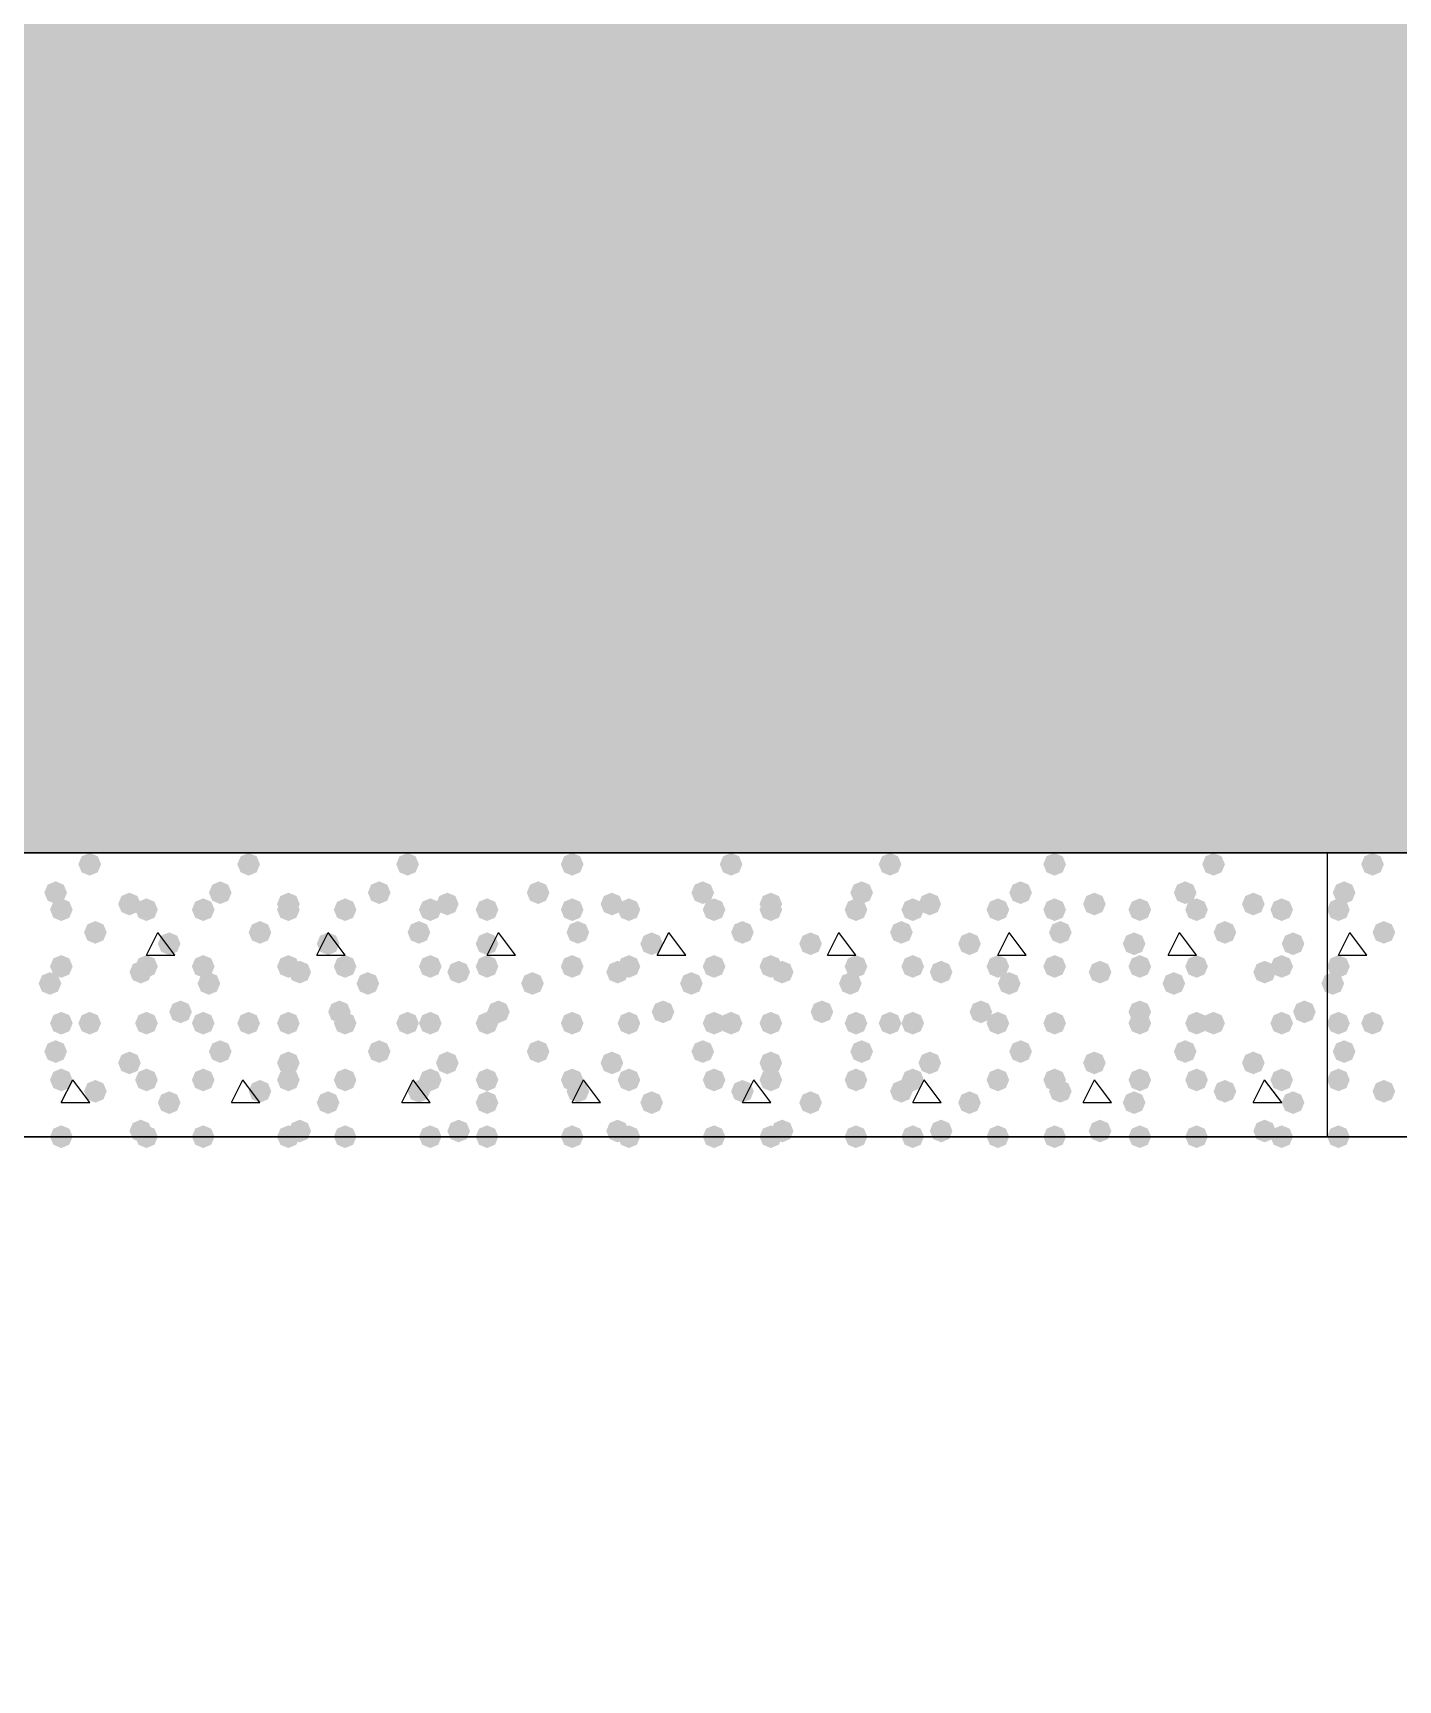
# Model space of a CAD drawing. Header units: millimetres. Extents: x 0 to 420, y 0 to 297.
# Drawn here: x 58 to 68.18, y 144.07 to 156.36 of the extents above; entities that cross this region are included whole.
import ezdxf

# ---------------------------------------------------------------- set-up
doc = ezdxf.new("R2010")
doc.units = ezdxf.units.MM
doc.layers.get('0').update_dxf_attribs({"linetype": 'CONTINUOUS'})

msp = doc.modelspace()

# ---------------------------------------------------------------- hatches: boundary and pattern name
at = {"true_color": 0x000008}
h = msp.add_hatch(color=0, dxfattribs=at)
h.paths.add_polyline_path([(379.518333, 162.263667), (33.401, 162.263667), (379.518333, 150.241)], flags=0)
h.paths.add_polyline_path([(33.401, 162.263667), (379.518333, 150.241), (33.401, 150.241)], flags=0)
for points in [[(58.504667, 150.156333), (58.479796, 150.096537), (58.42, 150.071667), (58.360204, 150.096537), (58.335333, 150.156333), (58.360204, 150.216129), (58.42, 150.241), (58.479796, 150.216129)], [(59.69, 150.156333), (59.665129, 150.096537), (59.605333, 150.071667), (59.545538, 150.096537), (59.520667, 150.156333), (59.545537, 150.216129), (59.605333, 150.241), (59.665129, 150.216129)], [(60.875333, 150.156333), (60.850463, 150.096537), (60.790667, 150.071667), (60.730871, 150.096537), (60.706, 150.156333), (60.730871, 150.216129), (60.790667, 150.241), (60.850462, 150.216129)], [(62.103, 150.156333), (62.078129, 150.096537), (62.018333, 150.071667), (61.958537, 150.096537), (61.933667, 150.156333), (61.958537, 150.216129), (62.018333, 150.241), (62.078129, 150.216129)], [(63.288333, 150.156333), (63.263463, 150.096537), (63.203667, 150.071667), (63.143871, 150.096537), (63.119, 150.156333), (63.143871, 150.216129), (63.203667, 150.241), (63.263462, 150.216129)], [(64.473667, 150.156333), (64.448796, 150.096537), (64.389, 150.071667), (64.329204, 150.096537), (64.304333, 150.156333), (64.329204, 150.216129), (64.389, 150.241), (64.448796, 150.216129)], [(65.701333, 150.156333), (65.676463, 150.096537), (65.616667, 150.071667), (65.556871, 150.096537), (65.532, 150.156333), (65.556871, 150.216129), (65.616667, 150.241), (65.676462, 150.216129)], [(66.886667, 150.156333), (66.861796, 150.096537), (66.802, 150.071667), (66.742204, 150.096537), (66.717333, 150.156333), (66.742204, 150.216129), (66.802, 150.241), (66.861796, 150.216129)], [(58.250667, 149.944667), (58.225796, 149.884871), (58.166, 149.86), (58.106204, 149.884871), (58.081333, 149.944667), (58.106204, 150.004462), (58.166, 150.029333), (58.225796, 150.004463)], [(59.478333, 149.944667), (59.453463, 149.884871), (59.393667, 149.86), (59.333871, 149.884871), (59.309, 149.944667), (59.333871, 150.004462), (59.393667, 150.029333), (59.453462, 150.004463)], [(60.663667, 149.944667), (60.638796, 149.884871), (60.579, 149.86), (60.519204, 149.884871), (60.494333, 149.944667), (60.519204, 150.004462), (60.579, 150.029333), (60.638796, 150.004463)], [(61.849, 149.944667), (61.824129, 149.884871), (61.764333, 149.86), (61.704538, 149.884871), (61.679667, 149.944667), (61.704537, 150.004462), (61.764333, 150.029333), (61.824129, 150.004463)], [(63.076667, 149.944667), (63.051796, 149.884871), (62.992, 149.86), (62.932204, 149.884871), (62.907333, 149.944667), (62.932204, 150.004462), (62.992, 150.029333), (63.051796, 150.004463)], [(64.262, 149.944667), (64.237129, 149.884871), (64.177333, 149.86), (64.117538, 149.884871), (64.092667, 149.944667), (64.117537, 150.004462), (64.177333, 150.029333), (64.237129, 150.004463)], [(65.447333, 149.944667), (65.422463, 149.884871), (65.362667, 149.86), (65.302871, 149.884871), (65.278, 149.944667), (65.302871, 150.004462), (65.362667, 150.029333), (65.422462, 150.004463)], [(66.675, 149.944667), (66.650129, 149.884871), (66.590333, 149.86), (66.530538, 149.884871), (66.505667, 149.944667), (66.530537, 150.004462), (66.590333, 150.029333), (66.650129, 150.004463)], [(58.801, 149.86), (58.776129, 149.800204), (58.716333, 149.775333), (58.656537, 149.800204), (58.631667, 149.86), (58.656537, 149.919796), (58.716333, 149.944667), (58.776129, 149.919796)], [(59.986333, 149.86), (59.961462, 149.800204), (59.901667, 149.775333), (59.841871, 149.800204), (59.817, 149.86), (59.841871, 149.919796), (59.901667, 149.944667), (59.961462, 149.919796)], [(61.171667, 149.86), (61.146796, 149.800204), (61.087, 149.775333), (61.027204, 149.800204), (61.002333, 149.86), (61.027204, 149.919796), (61.087, 149.944667), (61.146796, 149.919796)], [(62.399333, 149.86), (62.374462, 149.800204), (62.314667, 149.775333), (62.254871, 149.800204), (62.23, 149.86), (62.254871, 149.919796), (62.314667, 149.944667), (62.374462, 149.919796)], [(63.584667, 149.86), (63.559796, 149.800204), (63.5, 149.775333), (63.440204, 149.800204), (63.415333, 149.86), (63.440204, 149.919796), (63.5, 149.944667), (63.559796, 149.919796)], [(64.77, 149.86), (64.745129, 149.800204), (64.685333, 149.775333), (64.625538, 149.800204), (64.600667, 149.86), (64.625537, 149.919796), (64.685333, 149.944667), (64.745129, 149.919796)], [(65.997667, 149.86), (65.972796, 149.800204), (65.913, 149.775333), (65.853204, 149.800204), (65.828333, 149.86), (65.853204, 149.919796), (65.913, 149.944667), (65.972796, 149.919796)], [(67.183, 149.86), (67.158129, 149.800204), (67.098333, 149.775333), (67.038538, 149.800204), (67.013667, 149.86), (67.038537, 149.919796), (67.098333, 149.944667), (67.158129, 149.919796)], [(58.293, 149.817667), (58.268129, 149.757871), (58.208333, 149.733), (58.148537, 149.757871), (58.123667, 149.817667), (58.148537, 149.877462), (58.208333, 149.902333), (58.268129, 149.877463)], [(58.928, 149.817667), (58.903129, 149.757871), (58.843333, 149.733), (58.783537, 149.757871), (58.758667, 149.817667), (58.783537, 149.877462), (58.843333, 149.902333), (58.903129, 149.877463)], [(59.351333, 149.817667), (59.326462, 149.757871), (59.266667, 149.733), (59.206871, 149.757871), (59.182, 149.817667), (59.206871, 149.877462), (59.266667, 149.902333), (59.326462, 149.877463)], [(59.986333, 149.817667), (59.961462, 149.757871), (59.901667, 149.733), (59.841871, 149.757871), (59.817, 149.817667), (59.841871, 149.877462), (59.901667, 149.902333), (59.961462, 149.877463)], [(60.409667, 149.817667), (60.384796, 149.757871), (60.325, 149.733), (60.265204, 149.757871), (60.240333, 149.817667), (60.265204, 149.877462), (60.325, 149.902333), (60.384796, 149.877463)], [(61.044667, 149.817667), (61.019796, 149.757871), (60.96, 149.733), (60.900204, 149.757871), (60.875333, 149.817667), (60.900204, 149.877462), (60.96, 149.902333), (61.019796, 149.877463)], [(61.468, 149.817667), (61.443129, 149.757871), (61.383333, 149.733), (61.323537, 149.757871), (61.298667, 149.817667), (61.323537, 149.877462), (61.383333, 149.902333), (61.443129, 149.877463)], [(62.103, 149.817667), (62.078129, 149.757871), (62.018333, 149.733), (61.958537, 149.757871), (61.933667, 149.817667), (61.958537, 149.877462), (62.018333, 149.902333), (62.078129, 149.877463)], [(62.526333, 149.817667), (62.501462, 149.757871), (62.441667, 149.733), (62.381871, 149.757871), (62.357, 149.817667), (62.381871, 149.877462), (62.441667, 149.902333), (62.501462, 149.877463)], [(63.161333, 149.817667), (63.136462, 149.757871), (63.076667, 149.733), (63.016871, 149.757871), (62.992, 149.817667), (63.016871, 149.877462), (63.076667, 149.902333), (63.136462, 149.877463)], [(63.584667, 149.817667), (63.559796, 149.757871), (63.5, 149.733), (63.440204, 149.757871), (63.415333, 149.817667), (63.440204, 149.877462), (63.5, 149.902333), (63.559796, 149.877463)], [(64.219667, 149.817667), (64.194796, 149.757871), (64.135, 149.733), (64.075204, 149.757871), (64.050333, 149.817667), (64.075204, 149.877462), (64.135, 149.902333), (64.194796, 149.877463)], [(64.643, 149.817667), (64.618129, 149.757871), (64.558333, 149.733), (64.498537, 149.757871), (64.473667, 149.817667), (64.498537, 149.877462), (64.558333, 149.902333), (64.618129, 149.877463)], [(65.278, 149.817667), (65.253129, 149.757871), (65.193333, 149.733), (65.133538, 149.757871), (65.108667, 149.817667), (65.133537, 149.877462), (65.193333, 149.902333), (65.253129, 149.877463)], [(65.701333, 149.817667), (65.676463, 149.757871), (65.616667, 149.733), (65.556871, 149.757871), (65.532, 149.817667), (65.556871, 149.877462), (65.616667, 149.902333), (65.676462, 149.877463)], [(66.336333, 149.817667), (66.311462, 149.757871), (66.251667, 149.733), (66.191871, 149.757871), (66.167, 149.817667), (66.191871, 149.877462), (66.251667, 149.902333), (66.311462, 149.877463)], [(66.759667, 149.817667), (66.734796, 149.757871), (66.675, 149.733), (66.615204, 149.757871), (66.590333, 149.817667), (66.615204, 149.877462), (66.675, 149.902333), (66.734796, 149.877463)], [(67.394667, 149.817667), (67.369796, 149.757871), (67.31, 149.733), (67.250204, 149.757871), (67.225333, 149.817667), (67.250204, 149.877462), (67.31, 149.902333), (67.369796, 149.877463)], [(58.547, 149.648333), (58.522129, 149.588537), (58.462333, 149.563667), (58.402538, 149.588537), (58.377667, 149.648333), (58.402537, 149.708129), (58.462333, 149.733), (58.522129, 149.708129)], [(59.774667, 149.648333), (59.749796, 149.588537), (59.69, 149.563667), (59.630204, 149.588537), (59.605333, 149.648333), (59.630204, 149.708129), (59.69, 149.733), (59.749796, 149.708129)], [(60.96, 149.648333), (60.935129, 149.588537), (60.875333, 149.563667), (60.815538, 149.588537), (60.790667, 149.648333), (60.815537, 149.708129), (60.875333, 149.733), (60.935129, 149.708129)], [(62.145333, 149.648333), (62.120463, 149.588537), (62.060667, 149.563667), (62.000871, 149.588537), (61.976, 149.648333), (62.000871, 149.708129), (62.060667, 149.733), (62.120462, 149.708129)], [(63.373, 149.648333), (63.348129, 149.588537), (63.288333, 149.563667), (63.228537, 149.588537), (63.203667, 149.648333), (63.228537, 149.708129), (63.288333, 149.733), (63.348129, 149.708129)], [(64.558333, 149.648333), (64.533463, 149.588537), (64.473667, 149.563667), (64.413871, 149.588537), (64.389, 149.648333), (64.413871, 149.708129), (64.473667, 149.733), (64.533462, 149.708129)], [(65.743667, 149.648333), (65.718796, 149.588537), (65.659, 149.563667), (65.599204, 149.588537), (65.574333, 149.648333), (65.599204, 149.708129), (65.659, 149.733), (65.718796, 149.708129)], [(66.971333, 149.648333), (66.946462, 149.588537), (66.886667, 149.563667), (66.826871, 149.588537), (66.802, 149.648333), (66.826871, 149.708129), (66.886667, 149.733), (66.946462, 149.708129)], [(59.097333, 149.563667), (59.072463, 149.503871), (59.012667, 149.479), (58.952871, 149.503871), (58.928, 149.563667), (58.952871, 149.623462), (59.012667, 149.648333), (59.072462, 149.623463)], [(60.282667, 149.563667), (60.257796, 149.503871), (60.198, 149.479), (60.138204, 149.503871), (60.113333, 149.563667), (60.138204, 149.623462), (60.198, 149.648333), (60.257796, 149.623463)], [(61.468, 149.563667), (61.443129, 149.503871), (61.383333, 149.479), (61.323537, 149.503871), (61.298667, 149.563667), (61.323537, 149.623462), (61.383333, 149.648333), (61.443129, 149.623463)], [(62.695667, 149.563667), (62.670796, 149.503871), (62.611, 149.479), (62.551204, 149.503871), (62.526333, 149.563667), (62.551204, 149.623462), (62.611, 149.648333), (62.670796, 149.623463)], [(63.881, 149.563667), (63.856129, 149.503871), (63.796333, 149.479), (63.736537, 149.503871), (63.711667, 149.563667), (63.736537, 149.623462), (63.796333, 149.648333), (63.856129, 149.623463)], [(65.066333, 149.563667), (65.041462, 149.503871), (64.981667, 149.479), (64.921871, 149.503871), (64.897, 149.563667), (64.921871, 149.623462), (64.981667, 149.648333), (65.041462, 149.623463)], [(66.294, 149.563667), (66.269129, 149.503871), (66.209333, 149.479), (66.149538, 149.503871), (66.124667, 149.563667), (66.149537, 149.623462), (66.209333, 149.648333), (66.269129, 149.623463)], [(67.479333, 149.563667), (67.454462, 149.503871), (67.394667, 149.479), (67.334871, 149.503871), (67.31, 149.563667), (67.334871, 149.623462), (67.394667, 149.648333), (67.454462, 149.623463)], [(58.293, 149.394333), (58.268129, 149.334537), (58.208333, 149.309667), (58.148537, 149.334537), (58.123667, 149.394333), (58.148537, 149.454129), (58.208333, 149.479), (58.268129, 149.454129)], [(58.885667, 149.352), (58.860796, 149.292204), (58.801, 149.267333), (58.741204, 149.292204), (58.716333, 149.352), (58.741204, 149.411796), (58.801, 149.436667), (58.860796, 149.411796)], [(58.928, 149.394333), (58.903129, 149.334537), (58.843333, 149.309667), (58.783537, 149.334537), (58.758667, 149.394333), (58.783537, 149.454129), (58.843333, 149.479), (58.903129, 149.454129)], [(59.351333, 149.394333), (59.326462, 149.334537), (59.266667, 149.309667), (59.206871, 149.334537), (59.182, 149.394333), (59.206871, 149.454129), (59.266667, 149.479), (59.326462, 149.454129)], [(59.986333, 149.394333), (59.961462, 149.334537), (59.901667, 149.309667), (59.841871, 149.334537), (59.817, 149.394333), (59.841871, 149.454129), (59.901667, 149.479), (59.961462, 149.454129)], [(60.071, 149.352), (60.046129, 149.292204), (59.986333, 149.267333), (59.926537, 149.292204), (59.901667, 149.352), (59.926537, 149.411796), (59.986333, 149.436667), (60.046129, 149.411796)], [(60.409667, 149.394333), (60.384796, 149.334537), (60.325, 149.309667), (60.265204, 149.334537), (60.240333, 149.394333), (60.265204, 149.454129), (60.325, 149.479), (60.384796, 149.454129)], [(61.044667, 149.394333), (61.019796, 149.334537), (60.96, 149.309667), (60.900204, 149.334537), (60.875333, 149.394333), (60.900204, 149.454129), (60.96, 149.479), (61.019796, 149.454129)], [(61.256333, 149.352), (61.231462, 149.292204), (61.171667, 149.267333), (61.111871, 149.292204), (61.087, 149.352), (61.111871, 149.411796), (61.171667, 149.436667), (61.231462, 149.411796)], [(61.468, 149.394333), (61.443129, 149.334537), (61.383333, 149.309667), (61.323537, 149.334537), (61.298667, 149.394333), (61.323537, 149.454129), (61.383333, 149.479), (61.443129, 149.454129)], [(62.103, 149.394333), (62.078129, 149.334537), (62.018333, 149.309667), (61.958537, 149.334537), (61.933667, 149.394333), (61.958537, 149.454129), (62.018333, 149.479), (62.078129, 149.454129)], [(62.441667, 149.352), (62.416796, 149.292204), (62.357, 149.267333), (62.297204, 149.292204), (62.272333, 149.352), (62.297204, 149.411796), (62.357, 149.436667), (62.416796, 149.411796)], [(62.526333, 149.394333), (62.501462, 149.334537), (62.441667, 149.309667), (62.381871, 149.334537), (62.357, 149.394333), (62.381871, 149.454129), (62.441667, 149.479), (62.501462, 149.454129)], [(63.161333, 149.394333), (63.136462, 149.334537), (63.076667, 149.309667), (63.016871, 149.334537), (62.992, 149.394333), (63.016871, 149.454129), (63.076667, 149.479), (63.136462, 149.454129)], [(63.584667, 149.394333), (63.559796, 149.334537), (63.5, 149.309667), (63.440204, 149.334537), (63.415333, 149.394333), (63.440204, 149.454129), (63.5, 149.479), (63.559796, 149.454129)], [(63.669333, 149.352), (63.644462, 149.292204), (63.584667, 149.267333), (63.524871, 149.292204), (63.5, 149.352), (63.524871, 149.411796), (63.584667, 149.436667), (63.644462, 149.411796)], [(64.219667, 149.394333), (64.194796, 149.334537), (64.135, 149.309667), (64.075204, 149.334537), (64.050333, 149.394333), (64.075204, 149.454129), (64.135, 149.479), (64.194796, 149.454129)], [(64.643, 149.394333), (64.618129, 149.334537), (64.558333, 149.309667), (64.498537, 149.334537), (64.473667, 149.394333), (64.498537, 149.454129), (64.558333, 149.479), (64.618129, 149.454129)], [(64.854667, 149.352), (64.829796, 149.292204), (64.77, 149.267333), (64.710204, 149.292204), (64.685333, 149.352), (64.710204, 149.411796), (64.77, 149.436667), (64.829796, 149.411796)], [(65.278, 149.394333), (65.253129, 149.334537), (65.193333, 149.309667), (65.133538, 149.334537), (65.108667, 149.394333), (65.133537, 149.454129), (65.193333, 149.479), (65.253129, 149.454129)], [(65.701333, 149.394333), (65.676463, 149.334537), (65.616667, 149.309667), (65.556871, 149.334537), (65.532, 149.394333), (65.556871, 149.454129), (65.616667, 149.479), (65.676462, 149.454129)], [(66.04, 149.352), (66.015129, 149.292204), (65.955333, 149.267333), (65.895538, 149.292204), (65.870667, 149.352), (65.895537, 149.411796), (65.955333, 149.436667), (66.015129, 149.411796)], [(66.336333, 149.394333), (66.311462, 149.334537), (66.251667, 149.309667), (66.191871, 149.334537), (66.167, 149.394333), (66.191871, 149.454129), (66.251667, 149.479), (66.311462, 149.454129)], [(66.759667, 149.394333), (66.734796, 149.334537), (66.675, 149.309667), (66.615204, 149.334537), (66.590333, 149.394333), (66.615204, 149.454129), (66.675, 149.479), (66.734796, 149.454129)], [(67.267667, 149.352), (67.242796, 149.292204), (67.183, 149.267333), (67.123204, 149.292204), (67.098333, 149.352), (67.123204, 149.411796), (67.183, 149.436667), (67.242796, 149.411796)], [(67.394667, 149.394333), (67.369796, 149.334537), (67.31, 149.309667), (67.250204, 149.334537), (67.225333, 149.394333), (67.250204, 149.454129), (67.31, 149.479), (67.369796, 149.454129)], [(58.208333, 149.267333), (58.183463, 149.207537), (58.123667, 149.182667), (58.063871, 149.207537), (58.039, 149.267333), (58.063871, 149.327129), (58.123667, 149.352), (58.183462, 149.327129)], [(59.393667, 149.267333), (59.368796, 149.207537), (59.309, 149.182667), (59.249204, 149.207537), (59.224333, 149.267333), (59.249204, 149.327129), (59.309, 149.352), (59.368796, 149.327129)], [(60.579, 149.267333), (60.554129, 149.207537), (60.494333, 149.182667), (60.434538, 149.207537), (60.409667, 149.267333), (60.434537, 149.327129), (60.494333, 149.352), (60.554129, 149.327129)], [(61.806667, 149.267333), (61.781796, 149.207537), (61.722, 149.182667), (61.662204, 149.207537), (61.637333, 149.267333), (61.662204, 149.327129), (61.722, 149.352), (61.781796, 149.327129)], [(62.992, 149.267333), (62.967129, 149.207537), (62.907333, 149.182667), (62.847538, 149.207537), (62.822667, 149.267333), (62.847537, 149.327129), (62.907333, 149.352), (62.967129, 149.327129)], [(64.177333, 149.267333), (64.152463, 149.207537), (64.092667, 149.182667), (64.032871, 149.207537), (64.008, 149.267333), (64.032871, 149.327129), (64.092667, 149.352), (64.152462, 149.327129)], [(65.362667, 149.267333), (65.337796, 149.207537), (65.278, 149.182667), (65.218204, 149.207537), (65.193333, 149.267333), (65.218204, 149.327129), (65.278, 149.352), (65.337796, 149.327129)], [(66.590333, 149.267333), (66.565463, 149.207537), (66.505667, 149.182667), (66.445871, 149.207537), (66.421, 149.267333), (66.445871, 149.327129), (66.505667, 149.352), (66.565462, 149.327129)], [(58.293, 148.971), (58.268129, 148.911204), (58.208333, 148.886333), (58.148537, 148.911204), (58.123667, 148.971), (58.148537, 149.030796), (58.208333, 149.055667), (58.268129, 149.030796)], [(58.504667, 148.971), (58.479796, 148.911204), (58.42, 148.886333), (58.360204, 148.911204), (58.335333, 148.971), (58.360204, 149.030796), (58.42, 149.055667), (58.479796, 149.030796)], [(58.928, 148.971), (58.903129, 148.911204), (58.843333, 148.886333), (58.783537, 148.911204), (58.758667, 148.971), (58.783537, 149.030796), (58.843333, 149.055667), (58.903129, 149.030796)], [(59.182, 149.055667), (59.157129, 148.995871), (59.097333, 148.971), (59.037538, 148.995871), (59.012667, 149.055667), (59.037537, 149.115462), (59.097333, 149.140333), (59.157129, 149.115463)], [(59.351333, 148.971), (59.326462, 148.911204), (59.266667, 148.886333), (59.206871, 148.911204), (59.182, 148.971), (59.206871, 149.030796), (59.266667, 149.055667), (59.326462, 149.030796)], [(59.69, 148.971), (59.665129, 148.911204), (59.605333, 148.886333), (59.545538, 148.911204), (59.520667, 148.971), (59.545537, 149.030796), (59.605333, 149.055667), (59.665129, 149.030796)], [(59.986333, 148.971), (59.961462, 148.911204), (59.901667, 148.886333), (59.841871, 148.911204), (59.817, 148.971), (59.841871, 149.030796), (59.901667, 149.055667), (59.961462, 149.030796)], [(60.367333, 149.055667), (60.342463, 148.995871), (60.282667, 148.971), (60.222871, 148.995871), (60.198, 149.055667), (60.222871, 149.115462), (60.282667, 149.140333), (60.342462, 149.115463)], [(60.409667, 148.971), (60.384796, 148.911204), (60.325, 148.886333), (60.265204, 148.911204), (60.240333, 148.971), (60.265204, 149.030796), (60.325, 149.055667), (60.384796, 149.030796)], [(60.875333, 148.971), (60.850463, 148.911204), (60.790667, 148.886333), (60.730871, 148.911204), (60.706, 148.971), (60.730871, 149.030796), (60.790667, 149.055667), (60.850462, 149.030796)], [(61.044667, 148.971), (61.019796, 148.911204), (60.96, 148.886333), (60.900204, 148.911204), (60.875333, 148.971), (60.900204, 149.030796), (60.96, 149.055667), (61.019796, 149.030796)], [(61.468, 148.971), (61.443129, 148.911204), (61.383333, 148.886333), (61.323537, 148.911204), (61.298667, 148.971), (61.323537, 149.030796), (61.383333, 149.055667), (61.443129, 149.030796)], [(61.552667, 149.055667), (61.527796, 148.995871), (61.468, 148.971), (61.408204, 148.995871), (61.383333, 149.055667), (61.408204, 149.115462), (61.468, 149.140333), (61.527796, 149.115463)], [(62.103, 148.971), (62.078129, 148.911204), (62.018333, 148.886333), (61.958537, 148.911204), (61.933667, 148.971), (61.958537, 149.030796), (62.018333, 149.055667), (62.078129, 149.030796)], [(62.103, 148.971), (62.078129, 148.911204), (62.018333, 148.886333), (61.958537, 148.911204), (61.933667, 148.971), (61.958537, 149.030796), (62.018333, 149.055667), (62.078129, 149.030796)], [(62.526333, 148.971), (62.501462, 148.911204), (62.441667, 148.886333), (62.381871, 148.911204), (62.357, 148.971), (62.381871, 149.030796), (62.441667, 149.055667), (62.501462, 149.030796)], [(62.780333, 149.055667), (62.755463, 148.995871), (62.695667, 148.971), (62.635871, 148.995871), (62.611, 149.055667), (62.635871, 149.115462), (62.695667, 149.140333), (62.755462, 149.115463)], [(63.161333, 148.971), (63.136462, 148.911204), (63.076667, 148.886333), (63.016871, 148.911204), (62.992, 148.971), (63.016871, 149.030796), (63.076667, 149.055667), (63.136462, 149.030796)], [(63.288333, 148.971), (63.263463, 148.911204), (63.203667, 148.886333), (63.143871, 148.911204), (63.119, 148.971), (63.143871, 149.030796), (63.203667, 149.055667), (63.263462, 149.030796)], [(63.584667, 148.971), (63.559796, 148.911204), (63.5, 148.886333), (63.440204, 148.911204), (63.415333, 148.971), (63.440204, 149.030796), (63.5, 149.055667), (63.559796, 149.030796)], [(63.965667, 149.055667), (63.940796, 148.995871), (63.881, 148.971), (63.821204, 148.995871), (63.796333, 149.055667), (63.821204, 149.115462), (63.881, 149.140333), (63.940796, 149.115463)], [(64.219667, 148.971), (64.194796, 148.911204), (64.135, 148.886333), (64.075204, 148.911204), (64.050333, 148.971), (64.075204, 149.030796), (64.135, 149.055667), (64.194796, 149.030796)], [(64.473667, 148.971), (64.448796, 148.911204), (64.389, 148.886333), (64.329204, 148.911204), (64.304333, 148.971), (64.329204, 149.030796), (64.389, 149.055667), (64.448796, 149.030796)], [(64.643, 148.971), (64.618129, 148.911204), (64.558333, 148.886333), (64.498537, 148.911204), (64.473667, 148.971), (64.498537, 149.030796), (64.558333, 149.055667), (64.618129, 149.030796)], [(65.151, 149.055667), (65.126129, 148.995871), (65.066333, 148.971), (65.006537, 148.995871), (64.981667, 149.055667), (65.006537, 149.115462), (65.066333, 149.140333), (65.126129, 149.115463)], [(65.278, 148.971), (65.253129, 148.911204), (65.193333, 148.886333), (65.133538, 148.911204), (65.108667, 148.971), (65.133537, 149.030796), (65.193333, 149.055667), (65.253129, 149.030796)], [(65.701333, 148.971), (65.676463, 148.911204), (65.616667, 148.886333), (65.556871, 148.911204), (65.532, 148.971), (65.556871, 149.030796), (65.616667, 149.055667), (65.676462, 149.030796)], [(65.701333, 148.971), (65.676463, 148.911204), (65.616667, 148.886333), (65.556871, 148.911204), (65.532, 148.971), (65.556871, 149.030796), (65.616667, 149.055667), (65.676462, 149.030796)], [(66.336333, 149.055667), (66.311462, 148.995871), (66.251667, 148.971), (66.191871, 148.995871), (66.167, 149.055667), (66.191871, 149.115462), (66.251667, 149.140333), (66.311462, 149.115463)], [(66.336333, 148.971), (66.311462, 148.911204), (66.251667, 148.886333), (66.191871, 148.911204), (66.167, 148.971), (66.191871, 149.030796), (66.251667, 149.055667), (66.311462, 149.030796)], [(66.759667, 148.971), (66.734796, 148.911204), (66.675, 148.886333), (66.615204, 148.911204), (66.590333, 148.971), (66.615204, 149.030796), (66.675, 149.055667), (66.734796, 149.030796)], [(66.886667, 148.971), (66.861796, 148.911204), (66.802, 148.886333), (66.742204, 148.911204), (66.717333, 148.971), (66.742204, 149.030796), (66.802, 149.055667), (66.861796, 149.030796)], [(67.394667, 148.971), (67.369796, 148.911204), (67.31, 148.886333), (67.250204, 148.911204), (67.225333, 148.971), (67.250204, 149.030796), (67.31, 149.055667), (67.369796, 149.030796)], [(67.564, 149.055667), (67.539129, 148.995871), (67.479333, 148.971), (67.419538, 148.995871), (67.394667, 149.055667), (67.419537, 149.115462), (67.479333, 149.140333), (67.539129, 149.115463)], [(58.250667, 148.759333), (58.225796, 148.699537), (58.166, 148.674667), (58.106204, 148.699537), (58.081333, 148.759333), (58.106204, 148.819129), (58.166, 148.844), (58.225796, 148.819129)], [(59.478333, 148.759333), (59.453463, 148.699537), (59.393667, 148.674667), (59.333871, 148.699537), (59.309, 148.759333), (59.333871, 148.819129), (59.393667, 148.844), (59.453462, 148.819129)], [(60.663667, 148.759333), (60.638796, 148.699537), (60.579, 148.674667), (60.519204, 148.699537), (60.494333, 148.759333), (60.519204, 148.819129), (60.579, 148.844), (60.638796, 148.819129)], [(61.849, 148.759333), (61.824129, 148.699537), (61.764333, 148.674667), (61.704538, 148.699537), (61.679667, 148.759333), (61.704537, 148.819129), (61.764333, 148.844), (61.824129, 148.819129)], [(63.076667, 148.759333), (63.051796, 148.699537), (62.992, 148.674667), (62.932204, 148.699537), (62.907333, 148.759333), (62.932204, 148.819129), (62.992, 148.844), (63.051796, 148.819129)], [(64.262, 148.759333), (64.237129, 148.699537), (64.177333, 148.674667), (64.117538, 148.699537), (64.092667, 148.759333), (64.117537, 148.819129), (64.177333, 148.844), (64.237129, 148.819129)], [(65.447333, 148.759333), (65.422463, 148.699537), (65.362667, 148.674667), (65.302871, 148.699537), (65.278, 148.759333), (65.302871, 148.819129), (65.362667, 148.844), (65.422462, 148.819129)], [(66.675, 148.759333), (66.650129, 148.699537), (66.590333, 148.674667), (66.530538, 148.699537), (66.505667, 148.759333), (66.530537, 148.819129), (66.590333, 148.844), (66.650129, 148.819129)], [(58.801, 148.674667), (58.776129, 148.614871), (58.716333, 148.59), (58.656537, 148.614871), (58.631667, 148.674667), (58.656537, 148.734462), (58.716333, 148.759333), (58.776129, 148.734463)], [(59.986333, 148.674667), (59.961462, 148.614871), (59.901667, 148.59), (59.841871, 148.614871), (59.817, 148.674667), (59.841871, 148.734462), (59.901667, 148.759333), (59.961462, 148.734463)], [(61.171667, 148.674667), (61.146796, 148.614871), (61.087, 148.59), (61.027204, 148.614871), (61.002333, 148.674667), (61.027204, 148.734462), (61.087, 148.759333), (61.146796, 148.734463)], [(62.399333, 148.674667), (62.374462, 148.614871), (62.314667, 148.59), (62.254871, 148.614871), (62.23, 148.674667), (62.254871, 148.734462), (62.314667, 148.759333), (62.374462, 148.734463)], [(63.584667, 148.674667), (63.559796, 148.614871), (63.5, 148.59), (63.440204, 148.614871), (63.415333, 148.674667), (63.440204, 148.734462), (63.5, 148.759333), (63.559796, 148.734463)], [(64.77, 148.674667), (64.745129, 148.614871), (64.685333, 148.59), (64.625538, 148.614871), (64.600667, 148.674667), (64.625537, 148.734462), (64.685333, 148.759333), (64.745129, 148.734463)], [(65.997667, 148.674667), (65.972796, 148.614871), (65.913, 148.59), (65.853204, 148.614871), (65.828333, 148.674667), (65.853204, 148.734462), (65.913, 148.759333), (65.972796, 148.734463)], [(67.183, 148.674667), (67.158129, 148.614871), (67.098333, 148.59), (67.038538, 148.614871), (67.013667, 148.674667), (67.038537, 148.734462), (67.098333, 148.759333), (67.158129, 148.734463)], [(58.293, 148.547667), (58.268129, 148.487871), (58.208333, 148.463), (58.148537, 148.487871), (58.123667, 148.547667), (58.148537, 148.607462), (58.208333, 148.632333), (58.268129, 148.607463)], [(58.928, 148.547667), (58.903129, 148.487871), (58.843333, 148.463), (58.783537, 148.487871), (58.758667, 148.547667), (58.783537, 148.607462), (58.843333, 148.632333), (58.903129, 148.607463)], [(59.351333, 148.547667), (59.326462, 148.487871), (59.266667, 148.463), (59.206871, 148.487871), (59.182, 148.547667), (59.206871, 148.607462), (59.266667, 148.632333), (59.326462, 148.607463)], [(59.986333, 148.547667), (59.961462, 148.487871), (59.901667, 148.463), (59.841871, 148.487871), (59.817, 148.547667), (59.841871, 148.607462), (59.901667, 148.632333), (59.961462, 148.607463)], [(60.409667, 148.547667), (60.384796, 148.487871), (60.325, 148.463), (60.265204, 148.487871), (60.240333, 148.547667), (60.265204, 148.607462), (60.325, 148.632333), (60.384796, 148.607463)], [(61.044667, 148.547667), (61.019796, 148.487871), (60.96, 148.463), (60.900204, 148.487871), (60.875333, 148.547667), (60.900204, 148.607462), (60.96, 148.632333), (61.019796, 148.607463)], [(61.468, 148.547667), (61.443129, 148.487871), (61.383333, 148.463), (61.323537, 148.487871), (61.298667, 148.547667), (61.323537, 148.607462), (61.383333, 148.632333), (61.443129, 148.607463)], [(62.103, 148.547667), (62.078129, 148.487871), (62.018333, 148.463), (61.958537, 148.487871), (61.933667, 148.547667), (61.958537, 148.607462), (62.018333, 148.632333), (62.078129, 148.607463)], [(62.526333, 148.547667), (62.501462, 148.487871), (62.441667, 148.463), (62.381871, 148.487871), (62.357, 148.547667), (62.381871, 148.607462), (62.441667, 148.632333), (62.501462, 148.607463)], [(63.161333, 148.547667), (63.136462, 148.487871), (63.076667, 148.463), (63.016871, 148.487871), (62.992, 148.547667), (63.016871, 148.607462), (63.076667, 148.632333), (63.136462, 148.607463)], [(63.584667, 148.547667), (63.559796, 148.487871), (63.5, 148.463), (63.440204, 148.487871), (63.415333, 148.547667), (63.440204, 148.607462), (63.5, 148.632333), (63.559796, 148.607463)], [(64.219667, 148.547667), (64.194796, 148.487871), (64.135, 148.463), (64.075204, 148.487871), (64.050333, 148.547667), (64.075204, 148.607462), (64.135, 148.632333), (64.194796, 148.607463)], [(64.643, 148.547667), (64.618129, 148.487871), (64.558333, 148.463), (64.498537, 148.487871), (64.473667, 148.547667), (64.498537, 148.607462), (64.558333, 148.632333), (64.618129, 148.607463)], [(65.278, 148.547667), (65.253129, 148.487871), (65.193333, 148.463), (65.133538, 148.487871), (65.108667, 148.547667), (65.133537, 148.607462), (65.193333, 148.632333), (65.253129, 148.607463)], [(65.701333, 148.547667), (65.676463, 148.487871), (65.616667, 148.463), (65.556871, 148.487871), (65.532, 148.547667), (65.556871, 148.607462), (65.616667, 148.632333), (65.676462, 148.607463)], [(66.336333, 148.547667), (66.311462, 148.487871), (66.251667, 148.463), (66.191871, 148.487871), (66.167, 148.547667), (66.191871, 148.607462), (66.251667, 148.632333), (66.311462, 148.607463)], [(66.759667, 148.547667), (66.734796, 148.487871), (66.675, 148.463), (66.615204, 148.487871), (66.590333, 148.547667), (66.615204, 148.607462), (66.675, 148.632333), (66.734796, 148.607463)], [(67.394667, 148.547667), (67.369796, 148.487871), (67.31, 148.463), (67.250204, 148.487871), (67.225333, 148.547667), (67.250204, 148.607462), (67.31, 148.632333), (67.369796, 148.607463)], [(58.547, 148.463), (58.522129, 148.403204), (58.462333, 148.378333), (58.402538, 148.403204), (58.377667, 148.463), (58.402537, 148.522796), (58.462333, 148.547667), (58.522129, 148.522796)], [(59.097333, 148.378333), (59.072463, 148.318537), (59.012667, 148.293667), (58.952871, 148.318537), (58.928, 148.378333), (58.952871, 148.438129), (59.012667, 148.463), (59.072462, 148.438129)], [(59.774667, 148.463), (59.749796, 148.403204), (59.69, 148.378333), (59.630204, 148.403204), (59.605333, 148.463), (59.630204, 148.522796), (59.69, 148.547667), (59.749796, 148.522796)], [(60.282667, 148.378333), (60.257796, 148.318537), (60.198, 148.293667), (60.138204, 148.318537), (60.113333, 148.378333), (60.138204, 148.438129), (60.198, 148.463), (60.257796, 148.438129)], [(60.96, 148.463), (60.935129, 148.403204), (60.875333, 148.378333), (60.815538, 148.403204), (60.790667, 148.463), (60.815537, 148.522796), (60.875333, 148.547667), (60.935129, 148.522796)], [(61.468, 148.378333), (61.443129, 148.318537), (61.383333, 148.293667), (61.323537, 148.318537), (61.298667, 148.378333), (61.323537, 148.438129), (61.383333, 148.463), (61.443129, 148.438129)], [(62.145333, 148.463), (62.120463, 148.403204), (62.060667, 148.378333), (62.000871, 148.403204), (61.976, 148.463), (62.000871, 148.522796), (62.060667, 148.547667), (62.120462, 148.522796)], [(62.695667, 148.378333), (62.670796, 148.318537), (62.611, 148.293667), (62.551204, 148.318537), (62.526333, 148.378333), (62.551204, 148.438129), (62.611, 148.463), (62.670796, 148.438129)], [(63.373, 148.463), (63.348129, 148.403204), (63.288333, 148.378333), (63.228537, 148.403204), (63.203667, 148.463), (63.228537, 148.522796), (63.288333, 148.547667), (63.348129, 148.522796)], [(63.881, 148.378333), (63.856129, 148.318537), (63.796333, 148.293667), (63.736537, 148.318537), (63.711667, 148.378333), (63.736537, 148.438129), (63.796333, 148.463), (63.856129, 148.438129)], [(64.558333, 148.463), (64.533463, 148.403204), (64.473667, 148.378333), (64.413871, 148.403204), (64.389, 148.463), (64.413871, 148.522796), (64.473667, 148.547667), (64.533462, 148.522796)], [(65.066333, 148.378333), (65.041462, 148.318537), (64.981667, 148.293667), (64.921871, 148.318537), (64.897, 148.378333), (64.921871, 148.438129), (64.981667, 148.463), (65.041462, 148.438129)], [(65.743667, 148.463), (65.718796, 148.403204), (65.659, 148.378333), (65.599204, 148.403204), (65.574333, 148.463), (65.599204, 148.522796), (65.659, 148.547667), (65.718796, 148.522796)], [(66.294, 148.378333), (66.269129, 148.318537), (66.209333, 148.293667), (66.149538, 148.318537), (66.124667, 148.378333), (66.149537, 148.438129), (66.209333, 148.463), (66.269129, 148.438129)], [(66.971333, 148.463), (66.946462, 148.403204), (66.886667, 148.378333), (66.826871, 148.403204), (66.802, 148.463), (66.826871, 148.522796), (66.886667, 148.547667), (66.946462, 148.522796)], [(67.479333, 148.378333), (67.454462, 148.318537), (67.394667, 148.293667), (67.334871, 148.318537), (67.31, 148.378333), (67.334871, 148.438129), (67.394667, 148.463), (67.454462, 148.438129)], [(58.293, 148.124333), (58.268129, 148.064537), (58.208333, 148.039667), (58.148537, 148.064537), (58.123667, 148.124333), (58.148537, 148.184129), (58.208333, 148.209), (58.268129, 148.184129)], [(58.885667, 148.166667), (58.860796, 148.106871), (58.801, 148.082), (58.741204, 148.106871), (58.716333, 148.166667), (58.741204, 148.226462), (58.801, 148.251333), (58.860796, 148.226463)], [(58.928, 148.124333), (58.903129, 148.064537), (58.843333, 148.039667), (58.783537, 148.064537), (58.758667, 148.124333), (58.783537, 148.184129), (58.843333, 148.209), (58.903129, 148.184129)], [(59.351333, 148.124333), (59.326462, 148.064537), (59.266667, 148.039667), (59.206871, 148.064537), (59.182, 148.124333), (59.206871, 148.184129), (59.266667, 148.209), (59.326462, 148.184129)], [(59.986333, 148.124333), (59.961462, 148.064537), (59.901667, 148.039667), (59.841871, 148.064537), (59.817, 148.124333), (59.841871, 148.184129), (59.901667, 148.209), (59.961462, 148.184129)], [(60.071, 148.166667), (60.046129, 148.106871), (59.986333, 148.082), (59.926537, 148.106871), (59.901667, 148.166667), (59.926537, 148.226462), (59.986333, 148.251333), (60.046129, 148.226463)], [(60.409667, 148.124333), (60.384796, 148.064537), (60.325, 148.039667), (60.265204, 148.064537), (60.240333, 148.124333), (60.265204, 148.184129), (60.325, 148.209), (60.384796, 148.184129)], [(61.044667, 148.124333), (61.019796, 148.064537), (60.96, 148.039667), (60.900204, 148.064537), (60.875333, 148.124333), (60.900204, 148.184129), (60.96, 148.209), (61.019796, 148.184129)], [(61.256333, 148.166667), (61.231462, 148.106871), (61.171667, 148.082), (61.111871, 148.106871), (61.087, 148.166667), (61.111871, 148.226462), (61.171667, 148.251333), (61.231462, 148.226463)], [(61.468, 148.124333), (61.443129, 148.064537), (61.383333, 148.039667), (61.323537, 148.064537), (61.298667, 148.124333), (61.323537, 148.184129), (61.383333, 148.209), (61.443129, 148.184129)], [(62.103, 148.124333), (62.078129, 148.064537), (62.018333, 148.039667), (61.958537, 148.064537), (61.933667, 148.124333), (61.958537, 148.184129), (62.018333, 148.209), (62.078129, 148.184129)], [(62.441667, 148.166667), (62.416796, 148.106871), (62.357, 148.082), (62.297204, 148.106871), (62.272333, 148.166667), (62.297204, 148.226462), (62.357, 148.251333), (62.416796, 148.226463)], [(62.526333, 148.124333), (62.501462, 148.064537), (62.441667, 148.039667), (62.381871, 148.064537), (62.357, 148.124333), (62.381871, 148.184129), (62.441667, 148.209), (62.501462, 148.184129)], [(63.161333, 148.124333), (63.136462, 148.064537), (63.076667, 148.039667), (63.016871, 148.064537), (62.992, 148.124333), (63.016871, 148.184129), (63.076667, 148.209), (63.136462, 148.184129)], [(63.584667, 148.124333), (63.559796, 148.064537), (63.5, 148.039667), (63.440204, 148.064537), (63.415333, 148.124333), (63.440204, 148.184129), (63.5, 148.209), (63.559796, 148.184129)], [(63.669333, 148.166667), (63.644462, 148.106871), (63.584667, 148.082), (63.524871, 148.106871), (63.5, 148.166667), (63.524871, 148.226462), (63.584667, 148.251333), (63.644462, 148.226463)], [(64.219667, 148.124333), (64.194796, 148.064537), (64.135, 148.039667), (64.075204, 148.064537), (64.050333, 148.124333), (64.075204, 148.184129), (64.135, 148.209), (64.194796, 148.184129)], [(64.643, 148.124333), (64.618129, 148.064537), (64.558333, 148.039667), (64.498537, 148.064537), (64.473667, 148.124333), (64.498537, 148.184129), (64.558333, 148.209), (64.618129, 148.184129)], [(64.854667, 148.166667), (64.829796, 148.106871), (64.77, 148.082), (64.710204, 148.106871), (64.685333, 148.166667), (64.710204, 148.226462), (64.77, 148.251333), (64.829796, 148.226463)], [(65.278, 148.124333), (65.253129, 148.064537), (65.193333, 148.039667), (65.133538, 148.064537), (65.108667, 148.124333), (65.133537, 148.184129), (65.193333, 148.209), (65.253129, 148.184129)], [(65.701333, 148.124333), (65.676463, 148.064537), (65.616667, 148.039667), (65.556871, 148.064537), (65.532, 148.124333), (65.556871, 148.184129), (65.616667, 148.209), (65.676462, 148.184129)], [(66.04, 148.166667), (66.015129, 148.106871), (65.955333, 148.082), (65.895538, 148.106871), (65.870667, 148.166667), (65.895537, 148.226462), (65.955333, 148.251333), (66.015129, 148.226463)], [(66.336333, 148.124333), (66.311462, 148.064537), (66.251667, 148.039667), (66.191871, 148.064537), (66.167, 148.124333), (66.191871, 148.184129), (66.251667, 148.209), (66.311462, 148.184129)], [(66.759667, 148.124333), (66.734796, 148.064537), (66.675, 148.039667), (66.615204, 148.064537), (66.590333, 148.124333), (66.615204, 148.184129), (66.675, 148.209), (66.734796, 148.184129)], [(67.267667, 148.166667), (67.242796, 148.106871), (67.183, 148.082), (67.123204, 148.106871), (67.098333, 148.166667), (67.123204, 148.226462), (67.183, 148.251333), (67.242796, 148.226463)], [(67.394667, 148.124333), (67.369796, 148.064537), (67.31, 148.039667), (67.250204, 148.064537), (67.225333, 148.124333), (67.250204, 148.184129), (67.31, 148.209), (67.369796, 148.184129)]]:
    msp.add_hatch(color=0, dxfattribs=at).paths.add_polyline_path(points, flags=0)
at = {"true_color": 0x000007}
for points in [[(68.072, 150.156333), (68.047129, 150.096537), (67.987333, 150.071667), (67.927538, 150.096537), (67.902667, 150.156333), (67.927537, 150.216129), (67.987333, 150.241), (68.047129, 150.216129)], [(67.860333, 149.944667), (67.835463, 149.884871), (67.775667, 149.86), (67.715871, 149.884871), (67.691, 149.944667), (67.715871, 150.004462), (67.775667, 150.029333), (67.835462, 150.004463)], [(67.818, 149.817667), (67.793129, 149.757871), (67.733333, 149.733), (67.673537, 149.757871), (67.648667, 149.817667), (67.673537, 149.877462), (67.733333, 149.902333), (67.793129, 149.877463)], [(68.156667, 149.648333), (68.131796, 149.588537), (68.072, 149.563667), (68.012204, 149.588537), (67.987333, 149.648333), (68.012204, 149.708129), (68.072, 149.733), (68.131796, 149.708129)], [(67.818, 149.394333), (67.793129, 149.334537), (67.733333, 149.309667), (67.673537, 149.334537), (67.648667, 149.394333), (67.673537, 149.454129), (67.733333, 149.479), (67.793129, 149.454129)], [(67.775667, 149.267333), (67.750796, 149.207537), (67.691, 149.182667), (67.631204, 149.207537), (67.606333, 149.267333), (67.631204, 149.327129), (67.691, 149.352), (67.750796, 149.327129)], [(67.818, 148.971), (67.793129, 148.911204), (67.733333, 148.886333), (67.673537, 148.911204), (67.648667, 148.971), (67.673537, 149.030796), (67.733333, 149.055667), (67.793129, 149.030796)], [(68.072, 148.971), (68.047129, 148.911204), (67.987333, 148.886333), (67.927538, 148.911204), (67.902667, 148.971), (67.927537, 149.030796), (67.987333, 149.055667), (68.047129, 149.030796)], [(67.860333, 148.759333), (67.835463, 148.699537), (67.775667, 148.674667), (67.715871, 148.699537), (67.691, 148.759333), (67.715871, 148.819129), (67.775667, 148.844), (67.835462, 148.819129)], [(67.818, 148.547667), (67.793129, 148.487871), (67.733333, 148.463), (67.673537, 148.487871), (67.648667, 148.547667), (67.673537, 148.607462), (67.733333, 148.632333), (67.793129, 148.607463)], [(68.156667, 148.463), (68.131796, 148.403204), (68.072, 148.378333), (68.012204, 148.403204), (67.987333, 148.463), (68.012204, 148.522796), (68.072, 148.547667), (68.131796, 148.522796)], [(67.818, 148.124333), (67.793129, 148.064537), (67.733333, 148.039667), (67.673537, 148.064537), (67.648667, 148.124333), (67.673537, 148.184129), (67.733333, 148.209), (67.793129, 148.184129)]]:
    msp.add_hatch(color=0, dxfattribs=at).paths.add_polyline_path(points, flags=0)

# ---------------------------------------------------------------- linework, layer by layer
at = {"color": 0, "true_color": 0x000008}
msp.add_lwpolyline([(33.401, 162.263667), (379.518333, 150.241), (33.401, 150.241)], close=True, dxfattribs=at)
at = {"color": 0, "true_color": 0x000007}
for points in [[(32.342667, 126.915333), (32.342667, 150.241), (380.576667, 150.241), (380.576667, 126.915333), (218.101333, 126.915333), (218.101333, 105.748667), (194.775667, 105.748667), (194.775667, 126.915333)], [(32.342667, 126.915333), (32.342667, 150.241), (380.576667, 150.241), (380.576667, 126.915333), (218.101333, 126.915333), (218.101333, 105.748667), (194.775667, 105.748667), (194.775667, 126.915333)], [(67.648667, 150.241), (67.648667, 148.124333), (69.765333, 148.124333), (69.765333, 150.241)]]:
    msp.add_lwpolyline(points, close=True, dxfattribs=at)
for points in [[(67.648667, 150.241), (48.598667, 150.241)], [(67.733333, 149.479), (67.818, 149.648333)], [(67.945, 149.479), (67.818, 149.648333)], [(67.733333, 149.479), (67.945, 149.479)], [(48.598667, 148.124333), (67.648667, 148.124333)]]:
    msp.add_lwpolyline(points, dxfattribs=at)
at = {"color": 0, "true_color": 0x000008}
for points in [[(58.843333, 149.479), (58.928, 149.648333)], [(59.055, 149.479), (58.928, 149.648333)], [(60.113333, 149.479), (60.198, 149.648333)], [(60.325, 149.479), (60.198, 149.648333)], [(61.383333, 149.479), (61.468, 149.648333)], [(61.595, 149.479), (61.468, 149.648333)], [(62.653333, 149.479), (62.738, 149.648333)], [(62.865, 149.479), (62.738, 149.648333)], [(63.923333, 149.479), (64.008, 149.648333)], [(64.135, 149.479), (64.008, 149.648333)], [(65.193333, 149.479), (65.278, 149.648333)], [(65.405, 149.479), (65.278, 149.648333)], [(66.463333, 149.479), (66.548, 149.648333)], [(66.675, 149.479), (66.548, 149.648333)], [(58.843333, 149.479), (59.055, 149.479)], [(60.113333, 149.479), (60.325, 149.479)], [(61.383333, 149.479), (61.595, 149.479)], [(62.653333, 149.479), (62.865, 149.479)], [(63.923333, 149.479), (64.135, 149.479)], [(65.193333, 149.479), (65.405, 149.479)], [(66.463333, 149.479), (66.675, 149.479)], [(58.208333, 148.378333), (58.293, 148.547667)], [(58.42, 148.378333), (58.293, 148.547667)], [(59.478333, 148.378333), (59.563, 148.547667)], [(59.69, 148.378333), (59.563, 148.547667)], [(60.748333, 148.378333), (60.833, 148.547667)], [(60.96, 148.378333), (60.833, 148.547667)], [(62.018333, 148.378333), (62.103, 148.547667)], [(62.23, 148.378333), (62.103, 148.547667)], [(63.288333, 148.378333), (63.373, 148.547667)], [(63.5, 148.378333), (63.373, 148.547667)], [(64.558333, 148.378333), (64.643, 148.547667)], [(64.77, 148.378333), (64.643, 148.547667)], [(65.828333, 148.378333), (65.913, 148.547667)], [(66.04, 148.378333), (65.913, 148.547667)], [(67.098333, 148.378333), (67.183, 148.547667)], [(67.31, 148.378333), (67.183, 148.547667)], [(58.208333, 148.378333), (58.42, 148.378333)], [(59.478333, 148.378333), (59.69, 148.378333)], [(60.748333, 148.378333), (60.96, 148.378333)], [(62.018333, 148.378333), (62.23, 148.378333)], [(63.288333, 148.378333), (63.5, 148.378333)], [(64.558333, 148.378333), (64.77, 148.378333)], [(65.828333, 148.378333), (66.04, 148.378333)], [(67.098333, 148.378333), (67.31, 148.378333)]]:
    msp.add_lwpolyline(points, dxfattribs=at)
at = {"color": 0, "true_color": 0x0000fd}
msp.add_lwpolyline([(215.984667, 129.032), (378.46, 129.032), (378.46, 148.124333), (34.459333, 148.124333), (34.459333, 129.032), (196.934667, 129.032), (196.934667, 107.865333), (215.984667, 107.865333)], close=True, dxfattribs=at)

doc.saveas('drawing.dxf')
